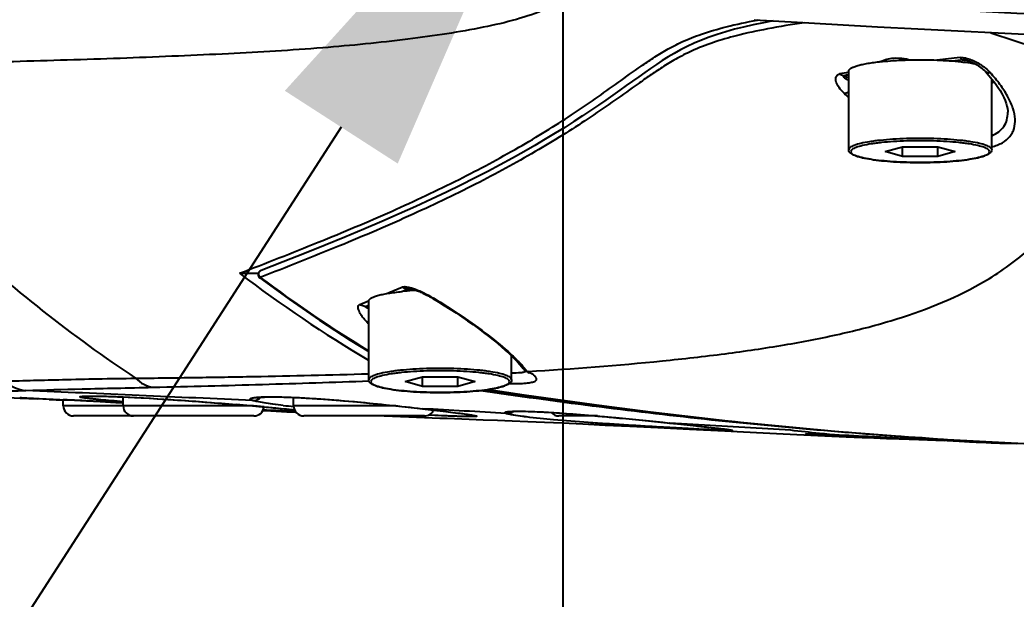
# Model space of a CAD drawing. Header units: millimetres. Extents: x 4086 to 8300, y 123 to 1549.
# Drawn here: x 6969.25 to 6981.44, y 972.56 to 979.65 of the extents above; entities that cross this region are included whole.
import ezdxf
from ezdxf import colors
from ezdxf.entities.mleader import LeaderData, LeaderLine
from ezdxf.math import Vec2, Vec3

# ---------------------------------------------------------------- set-up
doc = ezdxf.new("R2010")
doc.units = ezdxf.units.MM
for name, color, linetype in [('外形图', 7, 'Continuous'), ('多重引线', 7, 'Continuous'), ('尺寸标注', 7, 'Continuous')]:
    doc.layers.add(name, color=color, linetype=linetype)
doc.styles.get("Standard").update_dxf_attribs({"font": 'simsun.ttc'})
doc.styles.add('思源黑', font='SourceHanSansCN-Normal.ttf')
doc.dimstyles.new('尺寸标注_1_4比例', dxfattribs={"dimtxt": 7, "dimasz": 6, "dimexe": 2, "dimexo": 1.5, "dimgap": 1, "dimtad": 1, "dimdec": 1, "dimlfac": 4, "dimdsep": 46, "dimtxsty": '思源黑', "dimcen": 0.09, "dimadec": 0, "dimazin": 0, "dimtp": 0.01, "dimtm": 0.01, "dimtfac": 1, "dimtdec": 1, "dimtofl": 0, "dimtmove": 0, "dimatfit": 3, "dimfxl": 1, "dimtolj": 1, "dimarcsym": 0})

# ---------------------------------------------------------------- blocks, each defined once
blk = doc.blocks.new('*D946')
at = {"layer": 'Defpoints', "color": 0}
for p in [(6975.889, 982.543), (6992.764, 975.871), (6992.764, 955.471)]:
    blk.add_point(p, dxfattribs=at)
at = {"layer": '尺寸标注', "color": 0, "lineweight": -2}
for p, q in [((6975.889, 981.043), (6975.889, 953.471)), ((6992.764, 974.371), (6992.764, 953.471)), ((6981.889, 955.471), (6986.764, 955.471)), ((6992.764, 955.471), (7018.035, 955.471))]:
    blk.add_line(p, q, dxfattribs=at)
at = {"layer": '尺寸标注', "color": 0}
for points in [[(6981.889, 956.471), (6981.889, 954.471), (6975.889, 955.471)], [(6986.764, 954.471), (6986.764, 956.471), (6992.764, 955.471)]]:
    blk.add_solid(points, dxfattribs=at)
at = {"layer": '尺寸标注', "color": 0, "insert": (7008.399, 960.095), "char_height": 7, "attachment_point": 5, "style": '思源黑'}
blk.add_mtext('\\A1;67.5', dxfattribs=at)

msp = doc.modelspace()

# ---------------------------------------------------------------- linework, layer by layer
at = {"layer": '外形图'}
for p, q in [((6978.2306, 979.657), (6978.7601, 979.6256)), ((6978.2687, 979.6529), (6978.2759, 979.6543)), ((6979.389, 978.0664), (6979.389, 979.0294)), ((6981.0645, 979.0212), (6981.1057, 978.9748)), ((6981.139, 978.0664), (6981.139, 978.9344)), ((6979.834, 978.0417), (6980.049, 978.1)), ((6980.049, 977.9835), (6979.834, 978.0417)), ((6980.049, 978.1), (6980.479, 978.1)), ((6980.049, 977.9835), (6980.049, 978.1)), ((6980.479, 978.1), (6980.694, 978.0417)), ((6980.479, 977.9835), (6980.479, 978.1)), ((6980.694, 978.0417), (6980.479, 977.9835)), ((6980.479, 977.9835), (6980.049, 977.9835)), ((6972.4678, 976.6916), (6972.1965, 976.5862)), ((6971.9319, 976.5524), (6972.1639, 976.5524)), ((6972.18, 976.4972), (6972.1817, 976.4958)), ((6972.1821, 976.4956), (6972.1823, 976.4953)), ((6974.0205, 976.3613), (6974.0199, 976.3612)), ((6974.02, 976.3619), (6974.0201, 976.3619)), ((6974.0201, 976.3619), (6974.0206, 976.362)), ((6974.0257, 976.3616), (6974.0205, 976.3613)), ((6973.4066, 976.1715), (6973.5138, 976.2146)), ((6973.514, 975.2506), (6973.514, 976.2136)), ((6974.2834, 976.2551), (6974.2994, 976.2457)), ((6974.2991, 976.2536), (6974.3028, 976.2513)), ((6973.4722, 976.1461), (6973.514, 976.1629)), ((6975.264, 975.2506), (6975.264, 975.54)), ((6973.959, 975.2259), (6974.174, 975.2842)), ((6974.174, 975.2842), (6974.604, 975.2842)), ((6974.174, 975.1676), (6974.174, 975.2842)), ((6974.604, 975.2842), (6974.819, 975.2259)), ((6974.604, 975.1676), (6974.604, 975.2842)), ((6974.174, 975.1676), (6973.959, 975.2259)), ((6974.604, 975.1676), (6974.174, 975.1676)), ((6974.819, 975.2259), (6974.604, 975.1676)), ((6968.896, 975.0445), (6969.2504, 975.0255)), ((6969.2504, 975.0255), (6969.4609, 975.0144)), ((6969.2605, 975.0277), (6969.2609, 975.0277)), ((6969.2609, 975.0277), (6969.262, 975.0277)), ((6969.262, 975.0277), (6969.2636, 975.0277)), ((6969.2636, 975.0277), (6969.267, 975.0276)), ((6969.267, 975.0276), (6969.2714, 975.0275)), ((6969.2714, 975.0275), (6969.2791, 975.0274)), ((6969.2791, 975.0274), (6969.2949, 975.0269)), ((6969.2949, 975.0269), (6969.3211, 975.026)), ((6969.3211, 975.026), (6969.3771, 975.0238)), ((6969.3771, 975.0238), (6969.4489, 975.0207)), ((6969.4489, 975.0207), (6969.5439, 975.0164)), ((6969.4606, 975.0144), (6969.4599, 975.0145)), ((6969.6023, 975.0072), (6969.4609, 975.0144)), ((6969.5439, 975.0164), (6969.6517, 975.0113)), ((6969.6023, 975.0072), (6969.7765, 974.9987)), ((6969.6517, 975.0113), (6969.7765, 975.0051)), ((6969.7765, 975.0051), (6969.9135, 974.9981)), ((6969.7765, 974.9305), (6969.7765, 975.0051)), ((6969.9135, 974.9981), (6970.0602, 974.9903)), ((6970.0198, 975.0473), (6970.0199, 975.0473)), ((6970.0602, 974.9903), (6970.2285, 974.9812)), ((6970.0779, 975.0486), (6970.0963, 975.0489)), ((6970.0963, 975.0489), (6970.1181, 975.049)), ((6970.1181, 975.049), (6970.1435, 975.049)), ((6970.1435, 975.049), (6970.1725, 975.0488)), ((6970.1725, 975.0488), (6970.2054, 975.0484)), ((6970.2054, 975.0484), (6970.2424, 975.0477)), ((6970.2424, 975.0477), (6970.2838, 975.0467)), ((6970.2838, 975.0467), (6970.3299, 975.0454)), ((6970.3299, 975.0454), (6970.3811, 975.0438)), ((6970.3811, 975.0438), (6970.4379, 975.0417)), ((6970.4379, 975.0417), (6970.5092, 975.0388)), ((6970.5092, 975.0388), (6970.5699, 975.0361)), ((6970.5092, 974.9305), (6970.5092, 975.0388)), ((6970.5699, 975.0361), (6970.6465, 975.0324)), ((6970.6465, 975.0324), (6970.7313, 975.028)), ((6970.7313, 975.028), (6970.826, 975.0228)), ((6972.126, 975.0322), (6972.1266, 975.0323)), ((6972.5956, 974.9305), (6972.5956, 975.0332)), ((6972.0735, 974.9305), (6969.7765, 974.9305)), ((6970.2285, 974.9812), (6970.4203, 974.9706)), ((6970.4203, 974.9706), (6970.5092, 974.9656)), ((6971.6688, 974.9642), (6971.8219, 974.9518)), ((6971.8219, 974.9518), (6971.9597, 974.9402)), ((6971.8915, 974.9461), (6971.8931, 974.9459)), ((6971.9597, 974.9402), (6972.0929, 974.9288)), ((6972.0929, 974.9288), (6972.2087, 974.9187)), ((6972.2087, 974.9187), (6972.3312, 974.9078)), ((6972.3312, 974.9078), (6972.432, 974.8986)), ((6972.432, 974.8986), (6972.5144, 974.8909)), ((6972.5144, 974.8909), (6972.581, 974.8844)), ((6972.581, 974.8844), (6972.6056, 974.8819)), ((6973.8459, 974.9305), (6972.5956, 974.9305)), ((6974.1056, 974.9017), (6974.1743, 974.8937)), ((6974.1743, 974.8939), (6974.1707, 974.8941)), ((6974.1708, 974.8943), (6974.1744, 974.8939)), ((6974.1743, 974.8937), (6974.3089, 974.8779)), ((6974.3089, 974.8779), (6974.4655, 974.8591)), ((6972.1092, 974.8055), (6969.9015, 974.8055)), ((6974.1956, 974.8055), (6972.7206, 974.8055)), ((6973.7032, 974.8055), (6974.0047, 974.794)), ((6974.0047, 974.794), (6974.3848, 974.78)), ((6974.3848, 974.78), (6974.4746, 974.7768)), ((6974.4239, 974.8644), (6974.4287, 974.8638)), ((6974.4655, 974.8591), (6974.545, 974.8492)), ((6974.4746, 974.7768), (6974.7421, 974.767)), ((6974.545, 974.8492), (6974.6106, 974.8408)), ((6974.6106, 974.8408), (6974.652, 974.8353)), ((6974.652, 974.8353), (6974.6876, 974.8304)), ((6974.6876, 974.8304), (6974.7178, 974.8261)), ((6974.7178, 974.8261), (6974.7349, 974.8236)), ((6974.7349, 974.8236), (6974.7497, 974.8213)), ((6974.7421, 974.767), (6974.917, 974.7604)), ((6974.7497, 974.8213), (6974.7625, 974.8192)), ((6974.917, 974.7604), (6975.0919, 974.7536)), ((6975.0919, 974.7536), (6975.2717, 974.7464)), ((6975.2375, 974.8582), (6975.2374, 974.8582)), ((6975.2717, 974.7464), (6975.4611, 974.7386)), ((6975.3679, 974.8636), (6975.396, 974.8634)), ((6975.396, 974.8634), (6975.428, 974.8629)), ((6975.428, 974.8629), (6975.4641, 974.862)), ((6975.4641, 974.862), (6975.5046, 974.8608)), ((6975.5046, 974.8608), (6975.5495, 974.8591)), ((6975.5495, 974.8591), (6975.599, 974.857)), ((6975.599, 974.857), (6975.6533, 974.8543)), ((6975.6533, 974.8543), (6975.7129, 974.851)), ((6975.7129, 974.851), (6975.7781, 974.8471)), ((6975.7781, 974.8471), (6975.8497, 974.8424)), ((6976.3138, 974.8055), (6975.8432, 974.8055)), ((6975.8497, 974.8424), (6975.9278, 974.8369)), ((6975.9278, 974.8369), (6976.0128, 974.8305)), ((6976.0128, 974.8305), (6976.1052, 974.8232)), ((6976.1052, 974.8232), (6976.2063, 974.8149)), ((6976.2063, 974.8149), (6976.3175, 974.8052)), ((6976.8195, 974.7576), (6976.9756, 974.7418)), ((6975.4611, 974.7386), (6975.6648, 974.7297)), ((6975.6648, 974.7297), (6975.8875, 974.7197)), ((6975.8875, 974.7197), (6976.1334, 974.7081)), ((6976.1334, 974.7081), (6976.4069, 974.6949)), ((6976.4069, 974.6949), (6976.7114, 974.6798)), ((6976.9756, 974.7418), (6977.1266, 974.7263)), ((6977.1266, 974.7263), (6977.2586, 974.7125)), ((6977.1946, 974.7195), (6977.1968, 974.7193)), ((6977.1968, 974.7191), (6977.1946, 974.7192)), ((6977.1968, 974.7189), (6977.2923, 974.7089)), ((6977.1986, 974.7188), (6977.1968, 974.7189)), ((6978.6789, 974.6311), (6977.1986, 974.7188)), ((6977.2586, 974.7125), (6977.5622, 974.6802)), ((6977.4387, 974.6432), (6977.871, 974.6217)), ((6977.5622, 974.6802), (6977.6632, 974.6692)), ((6977.6632, 974.6692), (6977.7506, 974.6596)), ((6977.7506, 974.6596), (6977.8226, 974.6514)), ((6977.8226, 974.6514), (6977.8648, 974.6463)), ((6977.8509, 974.6482), (6977.8568, 974.6475)), ((6977.8648, 974.6463), (6977.8858, 974.6437)), ((6977.8858, 974.6437), (6977.9027, 974.6415)), ((6977.9027, 974.6415), (6977.9119, 974.6402)), ((6977.9119, 974.6402), (6977.9197, 974.6391)), ((6977.9374, 974.6369), (6977.9384, 974.6368)), ((6978.9037, 974.5873), (6978.9095, 974.5874)), ((6978.9095, 974.5874), (6978.9163, 974.5874)), ((6978.9163, 974.5874), (6978.924, 974.5873)), ((6978.924, 974.5873), (6978.9379, 974.5872)), ((6978.9379, 974.5872), (6978.9548, 974.5869)), ((6978.9548, 974.5869), (6978.9751, 974.5865)), ((6978.9751, 974.5865), (6979.0081, 974.5856)), ((6979.0081, 974.5856), (6979.0486, 974.5843)), ((6979.0486, 974.5843), (6979.1123, 974.582)), ((6979.1123, 974.582), (6979.1559, 974.5802)), ((6979.1531, 974.5804), (6979.1559, 974.5802)), ((6979.1531, 974.5804), (6979.1558, 974.5803)), ((6979.1559, 974.5802), (6979.2568, 974.5758)), ((6979.2568, 974.5758), (6979.375, 974.5701)), ((6979.375, 974.5701), (6979.5051, 974.5634)), ((6979.5051, 974.5634), (6979.6455, 974.556)), ((6979.5548, 974.5432), (6979.6986, 974.5372)), ((6979.6986, 974.5372), (6979.8498, 974.5313)), ((6979.8498, 974.5313), (6980.0065, 974.5254)), ((6980.0065, 974.5254), (6980.2471, 974.5168)), ((6980.1906, 974.526), (6980.4335, 974.5128)), ((6980.2471, 974.5168), (6980.5605, 974.5061)), ((6980.4335, 974.5128), (6980.5929, 974.5044)), ((6980.5929, 974.5044), (6980.7404, 974.4969)), ((6980.7404, 974.4969), (6980.8694, 974.4907)), ((6980.8694, 974.4907), (6980.9821, 974.4854)), ((6980.9821, 974.4854), (6981.1235, 974.4792)), ((6981.1235, 974.4792), (6981.2368, 974.4745)), ((6981.2368, 974.4745), (6981.4476, 974.4668))]:
    msp.add_line(p, q, dxfattribs=at)
for points in [[(6978.4633, 979.6432), (6978.3452, 979.6206), (6978.2201, 979.5945), (6978.1026, 979.5676), (6977.9908, 979.5394), (6977.8833, 979.5095), (6977.7798, 979.4776), (6977.6805, 979.4436), (6977.5857, 979.4074), (6977.4957, 979.3693), (6977.4105, 979.3294), (6977.3298, 979.288), (6977.2531, 979.2452), (6977.1793, 979.2012), (6977.1073, 979.1558), (6977.0362, 979.109), (6976.965, 979.0606), (6976.8931, 979.0106), (6976.8198, 978.9588), (6976.7446, 978.9052), (6976.6671, 978.8499), (6976.5869, 978.7927), (6976.5035, 978.7337), (6976.4165, 978.6728), (6976.3253, 978.61), (6976.2297, 978.5452), (6976.1293, 978.4785), (6976.0237, 978.4099), (6975.9129, 978.3394), (6975.7966, 978.2672), (6975.6746, 978.1933), (6975.5467, 978.1178), (6975.4126, 978.0407), (6975.2723, 977.962), (6975.1253, 977.8818), (6974.9715, 977.8001), (6974.8107, 977.717), (6974.6425, 977.6326), (6974.4666, 977.5467), (6974.2824, 977.4592), (6974.0895, 977.3701), (6973.8875, 977.2793), (6973.6759, 977.1866), (6973.4546, 977.092), (6973.2233, 976.9953), (6972.9819, 976.8964), (6972.7301, 976.7952), (6972.4678, 976.6916)], [(6978.7601, 979.6256), (6979.2516, 979.5974), (6979.7432, 979.5703), (6980.2347, 979.5442), (6980.7263, 979.5191), (6981.2178, 979.495), (6981.7094, 979.4718), (6982.2009, 979.4497), (6982.6924, 979.4286), (6983.1839, 979.4086), (6983.6754, 979.3895), (6984.1669, 979.3714), (6984.6583, 979.3543), (6985.1497, 979.3382), (6985.6411, 979.3232), (6986.1324, 979.3091), (6986.6237, 979.2961), (6987.115, 979.284), (6987.6062, 979.273), (6988.0973, 979.2629), (6988.5885, 979.2539), (6989.0797, 979.2459), (6989.5709, 979.2388), (6990.0621, 979.2328)], [(6980.8112, 979.1637), (6980.8147, 979.1633), (6980.8192, 979.1627), (6980.824, 979.1618), (6980.8292, 979.1608), (6980.8347, 979.1595), (6980.8405, 979.1581), (6980.8465, 979.1565), (6980.8529, 979.1546), (6980.8595, 979.1525), (6980.8665, 979.1501), (6980.8737, 979.1475), (6980.8812, 979.1446), (6980.8889, 979.1415), (6980.8967, 979.1382), (6980.9047, 979.1347), (6980.9127, 979.1309), (6980.9208, 979.1269), (6980.9291, 979.1227), (6980.9373, 979.1183)], [(6980.9373, 979.1183), (6980.9457, 979.1137), (6980.954, 979.1088), (6980.9624, 979.1038), (6980.9707, 979.0985), (6980.9791, 979.0931), (6980.9874, 979.0874), (6980.9957, 979.0815), (6981.004, 979.0754), (6981.0122, 979.0691), (6981.0203, 979.0626), (6981.0284, 979.0558), (6981.0363, 979.0488), (6981.0442, 979.0416), (6981.0519, 979.0342), (6981.0595, 979.0265), (6981.0645, 979.0212)], [(6981.1057, 978.9748), (6981.1457, 978.9263), (6981.1817, 978.8789), (6981.2137, 978.833), (6981.2417, 978.7887), (6981.2657, 978.7464), (6981.2858, 978.7062), (6981.3022, 978.6684), (6981.315, 978.633), (6981.3246, 978.5998), (6981.3311, 978.5689), (6981.3347, 978.5404), (6981.3355, 978.5239)], [(6972.1965, 976.5862), (6972.1927, 976.5846), (6972.1881, 976.5822), (6972.1833, 976.5791), (6972.1787, 976.5754), (6972.1742, 976.5709), (6972.1702, 976.5655), (6972.1667, 976.5595), (6972.1641, 976.5531), (6972.1624, 976.5464), (6972.1616, 976.5395), (6972.1617, 976.5327), (6972.1627, 976.5259), (6972.1646, 976.5192), (6972.1674, 976.5129), (6972.1711, 976.5069), (6972.1753, 976.5017), (6972.18, 976.4972)], [(6972.1824, 976.4953), (6972.5393, 976.2352), (6972.9101, 975.9797), (6973.2888, 975.7333), (6973.514, 975.5952)], [(6974.02, 976.3619), (6974.0208, 976.3619), (6974.0227, 976.3618), (6974.0257, 976.3615), (6974.0296, 976.361), (6974.0344, 976.3602), (6974.0401, 976.3592), (6974.0467, 976.3578), (6974.0541, 976.356), (6974.0622, 976.3539), (6974.071, 976.3514), (6974.0805, 976.3485), (6974.0906, 976.3452), (6974.1013, 976.3415), (6974.1126, 976.3374), (6974.1245, 976.3328), (6974.137, 976.3278), (6974.1502, 976.3223), (6974.1641, 976.3162), (6974.1788, 976.3096), (6974.1942, 976.3023), (6974.2105, 976.2943), (6974.2276, 976.2857), (6974.2454, 976.2763), (6974.264, 976.2661), (6974.2834, 976.2551)], [(6974.2994, 976.2457), (6974.3672, 976.2048), (6974.4398, 976.1597), (6974.5122, 976.1135), (6974.584, 976.0666), (6974.6548, 976.0191), (6974.7241, 975.9713), (6974.7915, 975.9237), (6974.8567, 975.8764), (6974.9194, 975.8296), (6974.9793, 975.7837), (6975.0361, 975.7388), (6975.0897, 975.6951), (6975.1399, 975.6528), (6975.1865, 975.612), (6975.2294, 975.5729)], [(6975.2294, 975.5729), (6975.2686, 975.5357), (6975.304, 975.5004), (6975.3356, 975.4672), (6975.3634, 975.4362), (6975.3875, 975.4075), (6975.405, 975.3852)], [(6975.4336, 975.3603), (6975.4424, 975.3552), (6975.4541, 975.3482)], [(6975.4541, 975.3482), (6975.4637, 975.3421), (6975.4713, 975.3369), (6975.477, 975.3327), (6975.4809, 975.3295), (6975.4831, 975.3276), (6975.4836, 975.3271)], [(6974.9853, 975.1306), (6975.4174, 975.0636), (6976.7198, 974.886), (6977.9797, 974.7389), (6979.2154, 974.62), (6980.445, 974.5274), (6981.6914, 974.4594)], [(6970.0199, 975.0458), (6970.0199, 975.0458), (6970.0205, 975.0459), (6970.0216, 975.046), (6970.0233, 975.0462), (6970.0255, 975.0464), (6970.0283, 975.0466), (6970.0316, 975.0469), (6970.0354, 975.0471), (6970.0397, 975.0474), (6970.0445, 975.0476), (6970.0499, 975.0478), (6970.0559, 975.0481), (6970.0625, 975.0483), (6970.0698, 975.0485), (6970.0779, 975.0486)], [(6970.826, 975.0228), (6970.9332, 975.0165), (6970.9921, 975.0129), (6971.055, 975.0089), (6971.1225, 975.0044), (6971.1955, 974.9995), (6971.273, 974.9941), (6971.3528, 974.9884), (6971.4327, 974.9825), (6971.5119, 974.9765), (6971.5906, 974.9704), (6971.6688, 974.9642)], [(6972.127, 975.0285), (6972.1269, 975.0285), (6972.1272, 975.0286), (6972.1284, 975.0289), (6972.1305, 975.0293), (6972.1335, 975.0299), (6972.1374, 975.0305), (6972.1421, 975.0312), (6972.1476, 975.0319), (6972.1539, 975.0326), (6972.1609, 975.0333), (6972.1687, 975.0341), (6972.1773, 975.0348), (6972.1868, 975.0355), (6972.1971, 975.0361), (6972.2082, 975.0367), (6972.2203, 975.0373), (6972.2333, 975.0378), (6972.2473, 975.0383), (6972.2623, 975.0387), (6972.2784, 975.039), (6972.2955, 975.0393), (6972.3139, 975.0394), (6972.3333, 975.0395), (6972.354, 975.0395), (6972.3759, 975.0393), (6972.3991, 975.039), (6972.4234, 975.0386), (6972.4491, 975.0381), (6972.4761, 975.0374), (6972.5044, 975.0366), (6972.5341, 975.0356), (6972.5653, 975.0345)], [(6972.5653, 975.0345), (6972.5982, 975.0331), (6972.6328, 975.0316), (6972.6693, 975.0298), (6972.7078, 975.0278), (6972.7483, 975.0256), (6972.7908, 975.0231), (6972.8354, 975.0204), (6972.8819, 975.0173), (6972.9304, 975.014), (6972.9811, 975.0104), (6973.034, 975.0065), (6973.0893, 975.0022), (6973.1469, 974.9975), (6973.2071, 974.9925), (6973.2709, 974.987), (6973.3391, 974.981), (6973.4119, 974.9743), (6973.4887, 974.967), (6973.5685, 974.9592), (6973.6492, 974.9511), (6973.729, 974.9429), (6973.8072, 974.9347), (6973.8841, 974.9264), (6973.9597, 974.9181), (6974.0337, 974.9099), (6974.1056, 974.9017)], [(6972.2193, 974.8717), (6972.3181, 974.8668), (6972.5104, 974.8574), (6972.6236, 974.852)], [(6974.7625, 974.8192), (6974.7733, 974.8174), (6974.7781, 974.8166), (6974.7824, 974.8158), (6974.7863, 974.8151), (6974.7898, 974.8144), (6974.7929, 974.8138), (6974.7955, 974.8133), (6974.7978, 974.8128), (6974.7996, 974.8124), (6974.8009, 974.8121), (6974.8018, 974.8119), (6974.802, 974.8118)], [(6975.2374, 974.8582), (6975.2382, 974.8583), (6975.2397, 974.8585), (6975.2418, 974.8589), (6975.2445, 974.8592), (6975.2478, 974.8596), (6975.2516, 974.86), (6975.2561, 974.8604), (6975.2611, 974.8608), (6975.2666, 974.8612), (6975.2728, 974.8616), (6975.2794, 974.8619), (6975.2867, 974.8622), (6975.2945, 974.8626), (6975.3029, 974.8628), (6975.312, 974.8631), (6975.3217, 974.8633), (6975.3321, 974.8634), (6975.3432, 974.8635), (6975.3551, 974.8636), (6975.3679, 974.8636)], [(6976.3175, 974.8052), (6976.4414, 974.794), (6976.5096, 974.7877), (6976.583, 974.7807), (6976.6608, 974.7732), (6976.7403, 974.7655), (6976.8195, 974.7576)], [(6976.7114, 974.6798), (6977.0524, 974.6627), (6977.4387, 974.6432)], [(6977.9197, 974.6391), (6977.9259, 974.6382), (6977.9285, 974.6378), (6977.9308, 974.6374), (6977.9327, 974.6371), (6977.9343, 974.6368), (6977.9356, 974.6366), (6977.9365, 974.6364), (6977.937, 974.6363), (6977.9372, 974.6363)], [(6977.871, 974.6217), (6978.1022, 974.6104), (6978.3419, 974.5988), (6978.5888, 974.587), (6978.8416, 974.5753), (6979.0989, 974.5635), (6979.3592, 974.5518), (6979.5548, 974.5432)], [(6978.889, 974.587), (6978.8891, 974.587), (6978.8894, 974.587), (6978.89, 974.587), (6978.8908, 974.5871), (6978.892, 974.5871), (6978.8933, 974.5872), (6978.895, 974.5872), (6978.8968, 974.5872)], [(6978.8968, 974.5872), (6978.9012, 974.5873), (6978.9037, 974.5873)], [(6979.6455, 974.556), (6979.8715, 974.5436), (6979.9499, 974.5393), (6980.0295, 974.5349), (6980.1906, 974.526)]]:
    msp.add_lwpolyline(points, dxfattribs=at)
for centre, radius, start, end in [((6988.4612, 1001.1919), 22.9001, 251.32659, 255.50089), ((6980.1131, 975.9364), 3.2243, 95.8951, 96.21547), ((6984.2763, 946.0022), 33.3782, 96.06106, 96.55093), ((6984.4241, 944.0143), 35.338, 95.90337, 96.11359), ((6980.4444, 975.5274), 3.6539, 84.2372, 84.57954), ((6980.431, 975.3939), 3.7881, 83.98464, 84.23752), ((6980.9792, 969.6308), 9.5161, 99.62178, 100.30294), ((6981.1218, 968.939), 10.1912, 99.79232, 100.16145), ((6979.755, 977.7617), 1.85, 41.55347, 42.4281), ((6980.8694, 980.078), 1.2218, 282.76758, 284.27176), ((6980.5927, 980.0458), 1.803, 225.67383, 228.10868), ((6982.201, 990.0923), 16.9937, 232.8222, 239.25621), ((6982.3575, 990.0667), 16.9544, 233.13715, 238.55693), ((6960.1048, 1009.4633), 35.8507, 292.34301, 292.6804), ((6960.5715, 1008.5525), 34.8793, 292.50457, 292.63424), ((6974.3359, 971.1965), 5.1744, 93.50205, 93.78126), ((6975.4806, 975.4442), 0.0962, 240.74721, 252.30079), ((6985.2964, 1045.944), 71.5779, 261.673071, 263.824946), ((6969.249, 974.2368), 0.7912, 88.70831, 89.31998), ((6969.3101, 975.6387), 0.6146, 265.1832, 265.32862), ((6963.9215, 859.5758), 115.5776, 86.732528, 87.096319), ((6969.9015, 974.9305), 0.125, 180, 270), ((6970.6342, 974.9305), 0.125, 180, 270), ((6965.9762, 904.2456), 70.9475, 84.940229, 85.216047), ((6972.1092, 974.9305), 0.125, 270, 353.58082), ((6973.6217, 985.3401), 10.4688, 263.67939, 264.37674), ((6972.7206, 974.9305), 0.125, 180, 270), ((6961.0336, 727.4778), 247.7648, 86.723521, 86.959762), ((6967.8417, 920.3654), 54.895, 83.11342, 83.37567), ((6974.1956, 974.9305), 0.125, 270, 335.09544), ((6975.2044, 974.9613), 0.124, 265.36284, 306.68527), ((6975.8432, 974.9305), 0.125, 220.82266, 270), ((6984.2824, 1036.9087), 62.4997, 266.414598, 266.598469)]:
    msp.add_arc(centre, radius, start, end, dxfattribs=at)
for points, knots in [([(7007.2442, 979.9043), (7004.8339, 979.7589), (7001.2147, 979.5951), (6996.3863, 979.4858), (6992.764, 979.4585), (6989.1418, 979.4858), (6984.3133, 979.5951), (6980.6942, 979.7589), (6978.2838, 979.9043)], [0, 0, 0, 0, 0.2499965, 0.3749982, 0.5, 0.6250018, 0.7500035, 1, 1, 1, 1]), ([(6975.6841, 979.7873), (6975.567, 979.7363), (6975.3129, 979.6511), (6974.9057, 979.5579), (6974.4617, 979.4809), (6973.8074, 979.3902), (6972.9159, 979.3036), (6971.9782, 979.248), (6971.1785, 979.2112), (6970.5482, 979.1862), (6969.9031, 979.1642), (6969.2471, 979.1451), (6968.5832, 979.1283), (6967.9143, 979.1116), (6967.2444, 979.0983), (6966.7979, 979.0916), (6966.5754, 979.0879)], [0, 0, 0, 0, 0.0418027, 0.087434, 0.1366952, 0.1892684, 0.303674, 0.429834, 0.4967775, 0.5657683, 0.6363546, 0.708091, 0.7806409, 0.8537785, 0.9271364, 1, 1, 1, 1]), ([(6971.9319, 976.5524), (6972.2541, 976.6761), (6972.8804, 976.9215), (6973.7795, 977.2988), (6974.5997, 977.6844), (6975.2241, 978.0182), (6975.6789, 978.2876), (6975.9915, 978.4862), (6976.2859, 978.6865), (6976.5684, 978.8889), (6976.8024, 979.0579), (6976.9986, 979.1912), (6977.1635, 979.2931), (6977.3592, 979.394), (6977.6037, 979.4905), (6977.9118, 979.5796), (6978.1418, 979.6288), (6978.2687, 979.6529)], [0, 0, 0, 0, 0.1459585, 0.2843758, 0.4122266, 0.5290503, 0.583592, 0.6356904, 0.6856295, 0.7341255, 0.7826059, 0.8076903, 0.8344151, 0.8645316, 0.9006403, 0.9453804, 1, 1, 1, 1]), ([(6978.8433, 979.6208), (6978.6931, 979.5982), (6978.4146, 979.5519), (6977.9504, 979.4517), (6977.5711, 979.3303), (6977.2772, 979.18), (6977.1088, 979.0772), (6976.9566, 978.975), (6976.7642, 978.8398), (6976.5259, 978.6689), (6976.2317, 978.4656), (6975.9216, 978.2639), (6975.4718, 977.9902), (6974.853, 977.6508), (6974.0372, 977.2593), (6973.1387, 976.8754), (6972.5108, 976.627), (6972.1866, 976.502)], [0, 0, 0, 0, 0.0615271, 0.1142707, 0.1924334, 0.2217541, 0.2478177, 0.2722713, 0.296012, 0.3430746, 0.3910596, 0.4408584, 0.492869, 0.6043029, 0.7265359, 0.8592433, 1, 1, 1, 1]), ([(6979.389, 979.0294), (6979.389, 979.0432), (6979.4128, 979.0633), (6979.448, 979.0795), (6979.4917, 979.0945), (6979.5457, 979.1081), (6979.6102, 979.1209), (6979.6841, 979.1323), (6979.7364, 979.1387), (6979.764, 979.1417)], [0, 0, 0, 0, 0.102575, 0.1894358, 0.3027795, 0.4421754, 0.6062443, 0.7929994, 1, 1, 1, 1]), ([(6979.7819, 979.1436), (6979.8104, 979.1466), (6979.9326, 979.1576), (6980.0552, 979.1632), (6980.1493, 979.1651)], [0, 0, 0, 0, 0.2330409, 1, 1, 1, 1]), ([(6979.7822, 979.1436), (6979.8284, 979.1724), (6979.9193, 979.1916), (6980.0438, 979.1868), (6980.1136, 979.174), (6980.1494, 979.1652)], [0, 0, 0, 0, 0.4355989, 0.7056296, 1, 1, 1, 1]), ([(6980.1493, 979.1651), (6980.2564, 979.1673), (6980.4617, 979.1657), (6980.6666, 979.1524), (6980.764, 979.1417)], [0, 0, 0, 0, 0.5221212, 1, 1, 1, 1]), ([(6980.7519, 979.1939), (6980.7743, 979.1962), (6980.8216, 979.1899), (6980.8894, 979.1683), (6980.9551, 979.1376), (6980.9964, 979.1126), (6981.016, 979.0993)], [0, 0, 0, 0, 0.2370323, 0.4929805, 0.7497008, 1, 1, 1, 1]), ([(6980.7519, 979.1939), (6980.7545, 979.1901), (6980.7645, 979.1777), (6980.7784, 979.1676), (6980.7895, 979.165)], [0, 0, 0, 0, 0.2871042, 1, 1, 1, 1]), ([(6980.764, 979.1417), (6980.7803, 979.14), (6980.8398, 979.133), (6980.8991, 979.1242), (6980.9419, 979.116)], [0, 0, 0, 0, 0.27256, 1, 1, 1, 1]), ([(6966.5754, 979.0879), (6967.1419, 978.3453), (6968.406, 976.9522), (6969.8816, 975.7862), (6970.662, 975.2672)], [0, 0, 0, 0, 0.4991612, 1, 1, 1, 1]), ([(6981.0037, 976.4262), (6981.1956, 976.535), (6981.473, 976.7249), (6981.8006, 977.0365), (6982.0303, 977.3121), (6982.241, 977.6372), (6982.5164, 978.1961), (6982.6518, 978.6763), (6982.7279, 979.0212)], [0, 0, 0, 0, 0.2056054, 0.3106688, 0.4206465, 0.5391292, 0.6708538, 1, 1, 1, 1]), ([(6981.016, 979.0993), (6981.0259, 979.0925), (6981.0631, 979.0657), (6981.0976, 979.0349), (6981.1205, 979.0099)], [0, 0, 0, 0, 0.261599, 1, 1, 1, 1]), ([(6981.0645, 979.0212), (6981.0704, 979.0147), (6981.0896, 979.0055), (6981.1098, 979.0075), (6981.1205, 979.0098)], [0, 0, 0, 0, 0.4453084, 1, 1, 1, 1]), ([(6979.3328, 978.756), (6979.3107, 978.7776), (6979.273, 978.8199), (6979.2392, 978.8793), (6979.2289, 978.9244), (6979.2305, 978.9547), (6979.243, 978.9767), (6979.26, 978.9891), (6979.2711, 978.9923), (6979.2772, 978.9935)], [0, 0, 0, 0, 0.3171376, 0.5789533, 0.6892793, 0.788066, 0.8834241, 0.9365765, 1, 1, 1, 1]), ([(6979.3238, 978.9703), (6979.3196, 978.9709), (6979.3024, 978.9747), (6979.2867, 978.9843), (6979.2767, 978.9932)], [0, 0, 0, 0, 0.2383201, 1, 1, 1, 1]), ([(6979.389, 978.9116), (6979.3803, 978.9167), (6979.3645, 978.9266), (6979.3441, 978.9417), (6979.3306, 978.9547), (6979.324, 978.9634), (6979.3226, 978.9688), (6979.3238, 978.9703)], [0, 0, 0, 0, 0.3326476, 0.618878, 0.8496228, 0.9377222, 1, 1, 1, 1]), ([(6979.3238, 978.9703), (6979.3286, 978.9685), (6979.3499, 978.9606), (6979.3716, 978.9541), (6979.3886, 978.9496)], [0, 0, 0, 0, 0.2248026, 1, 1, 1, 1]), ([(6981.1393, 978.1007), (6981.1847, 978.1121), (6981.2673, 978.1418), (6981.3519, 978.2088), (6981.3946, 978.2732), (6981.4227, 978.3437), (6981.4309, 978.4459), (6981.4026, 978.5753), (6981.3422, 978.7116), (6981.2533, 978.8523), (6981.1799, 978.9432), (6981.1394, 978.9889)], [0, 0, 0, 0, 0.1261461, 0.2332924, 0.2832081, 0.3327408, 0.4362908, 0.5530541, 0.6862069, 0.8356785, 1, 1, 1, 1]), ([(6979.3328, 978.756), (6979.3373, 978.7561), (6979.357, 978.7585), (6979.3758, 978.7665), (6979.389, 978.7742)], [0, 0, 0, 0, 0.2250821, 1, 1, 1, 1]), ([(6981.1392, 978.2368), (6981.1704, 978.2491), (6981.2275, 978.2795), (6981.2933, 978.3479), (6981.3301, 978.4322), (6981.336, 978.493), (6981.3355, 978.5239)], [0, 0, 0, 0, 0.2709348, 0.5143705, 0.7508258, 1, 1, 1, 1]), ([(6981.139, 978.0664), (6981.139, 978.0769), (6981.1244, 978.0934), (6981.0997, 978.1076), (6981.0562, 978.1262), (6980.9832, 978.1457), (6980.8981, 978.1614), (6980.8174, 978.1727), (6980.7229, 978.1836), (6980.538, 978.1987), (6980.264, 978.2065), (6979.99, 978.1987), (6979.8052, 978.1836), (6979.7106, 978.1727), (6979.6299, 978.1614), (6979.5448, 978.1457), (6979.4718, 978.1262), (6979.4284, 978.1076), (6979.4036, 978.0934), (6979.389, 978.0769), (6979.389, 978.0664)], [0, 0, 0, 0, 0.0174678, 0.0310845, 0.0485612, 0.0951981, 0.1565185, 0.1920899, 0.2305244, 0.3145554, 0.5, 0.6854446, 0.7694756, 0.8079101, 0.8434815, 0.9048019, 0.9514388, 0.9689155, 0.9825322, 1, 1, 1, 1]), ([(6981.114, 978.0417), (6981.114, 978.0519), (6981.0998, 978.0679), (6981.0758, 978.0817), (6981.0336, 978.0998), (6980.9627, 978.1187), (6980.88, 978.134), (6980.8016, 978.145), (6980.7098, 978.1556), (6980.5302, 978.1702), (6980.264, 978.1778), (6979.9978, 978.1702), (6979.8183, 978.1556), (6979.7264, 978.145), (6979.648, 978.134), (6979.5654, 978.1187), (6979.4945, 978.0998), (6979.4522, 978.0817), (6979.4282, 978.0679), (6979.414, 978.0519), (6979.414, 978.0417)], [0, 0, 0, 0, 0.0174677, 0.0310845, 0.0485612, 0.095198, 0.1565184, 0.1920899, 0.2305244, 0.3145553, 0.5, 0.6854447, 0.7694756, 0.8079101, 0.8434816, 0.904802, 0.9514388, 0.9689155, 0.9825323, 1, 1, 1, 1]), ([(6981.139, 978.0664), (6981.139, 978.0575), (6981.1334, 978.0397), (6981.1141, 978.0202), (6981.0892, 978.0049), (6981.0583, 977.9916), (6981.021, 977.9794), (6980.9584, 977.9631), (6980.8645, 977.9459), (6980.7356, 977.9296), (6980.5888, 977.9176), (6980.4296, 977.9101), (6980.264, 977.9076), (6980.0985, 977.9101), (6979.9393, 977.9176), (6979.7925, 977.9296), (6979.6635, 977.9459), (6979.5696, 977.9631), (6979.507, 977.9794), (6979.4697, 977.9916), (6979.4389, 978.0049), (6979.4139, 978.0202), (6979.3947, 978.0397), (6979.389, 978.0575), (6979.389, 978.0664)], [0, 0, 0, 0, 0.0145897, 0.0286916, 0.0440917, 0.0621682, 0.0835058, 0.1082752, 0.1678459, 0.2394488, 0.3206896, 0.4086299, 0.5000002, 0.5913705, 0.6793108, 0.7605515, 0.8321544, 0.891725, 0.9164944, 0.937832, 0.9559085, 0.9713084, 0.9854104, 1, 1, 1, 1]), ([(6979.414, 978.0417), (6979.414, 978.0315), (6979.4282, 978.0155), (6979.4522, 978.0017), (6979.4945, 977.9837), (6979.5654, 977.9647), (6979.648, 977.9495), (6979.7264, 977.9385), (6979.8183, 977.9279), (6979.9978, 977.9132), (6980.264, 977.9057), (6980.5302, 977.9132), (6980.7098, 977.9279), (6980.8016, 977.9385), (6980.88, 977.9495), (6980.9627, 977.9647), (6981.0336, 977.9837), (6981.0758, 978.0017), (6981.0998, 978.0155), (6981.114, 978.0315), (6981.114, 978.0417)], [0, 0, 0, 0, 0.0174677, 0.0310845, 0.0485612, 0.095198, 0.1565184, 0.1920899, 0.2305244, 0.3145553, 0.5, 0.6854447, 0.7694756, 0.8079101, 0.8434816, 0.904802, 0.9514388, 0.9689155, 0.9825323, 1, 1, 1, 1]), ([(6972.1866, 976.502), (6972.1801, 976.5076), (6972.1698, 976.5223), (6972.1663, 976.5485), (6972.1754, 976.5728), (6972.189, 976.5833), (6972.1965, 976.5862)], [0, 0, 0, 0, 0.2570791, 0.5138702, 0.7615188, 1, 1, 1, 1]), ([(6972.1841, 976.5001), (6972.1836, 976.4997), (6972.1824, 976.4986), (6972.1813, 976.4963), (6972.1821, 976.4956)], [0, 0, 0, 0, 0.3881867, 1, 1, 1, 1]), ([(6973.514, 976.2136), (6973.514, 976.2282), (6973.5404, 976.2492), (6973.5786, 976.2659), (6973.6264, 976.2815), (6973.6851, 976.2955), (6973.7553, 976.3085), (6973.8353, 976.32), (6973.892, 976.3264), (6973.9218, 976.3293)], [0, 0, 0, 0, 0.1009524, 0.1879774, 0.3018425, 0.44189, 0.6065046, 0.7934455, 1, 1, 1, 1]), ([(6974.0979, 976.3427), (6974.0826, 976.3418), (6974.0239, 976.3383), (6973.9652, 976.3336), (6973.9218, 976.3293)], [0, 0, 0, 0, 0.2595113, 1, 1, 1, 1]), ([(6973.9285, 976.3849), (6973.9375, 976.3887), (6973.9608, 976.3896), (6973.9977, 976.3845), (6974.0411, 976.3734), (6974.1069, 976.3511), (6974.1945, 976.3124), (6974.2638, 976.2747), (6974.2991, 976.2536)], [0, 0, 0, 0, 0.0731202, 0.1690122, 0.2818791, 0.4081125, 0.6907801, 1, 1, 1, 1]), ([(6973.9286, 976.385), (6973.9334, 976.3812), (6973.9531, 976.368), (6973.9769, 976.3606), (6973.9946, 976.3596)], [0, 0, 0, 0, 0.2557507, 1, 1, 1, 1]), ([(6973.9946, 976.3596), (6973.9966, 976.3599), (6974.0051, 976.3609), (6974.0136, 976.3615), (6974.02, 976.3619)], [0, 0, 0, 0, 0.2442934, 1, 1, 1, 1]), ([(6975.4665, 975.3505), (6976.0144, 975.3847), (6976.819, 975.445), (6977.8636, 975.5623), (6978.5884, 975.6683), (6979.2672, 975.7988), (6980.0826, 976.0078), (6980.6594, 976.2311), (6981.0037, 976.4262)], [0, 0, 0, 0, 0.2899477, 0.4260786, 0.5551882, 0.6768136, 0.7909253, 1, 1, 1, 1]), ([(6974.2994, 976.2457), (6974.2986, 976.2462), (6974.2981, 976.2494), (6974.2987, 976.2518), (6974.2991, 976.2536)], [0, 0, 0, 0, 0.3387775, 1, 1, 1, 1]), ([(6974.3028, 976.2513), (6974.4214, 976.1805), (6974.6504, 976.0342), (6974.9687, 975.806), (6975.2053, 975.6123), (6975.3606, 975.4612), (6975.4243, 975.3882), (6975.4513, 975.3526)], [0, 0, 0, 0, 0.2829522, 0.5562922, 0.8020572, 0.9083251, 1, 1, 1, 1]), ([(6973.514, 975.9321), (6973.5014, 975.9445), (6973.4778, 975.9688), (6973.4466, 976.0059), (6973.4214, 976.0415), (6973.4023, 976.0749), (6973.39, 976.1056), (6973.3847, 976.1329), (6973.3878, 976.1537), (6973.3966, 976.1661), (6973.403, 976.17), (6973.4066, 976.1715)], [0, 0, 0, 0, 0.1837563, 0.3520356, 0.5033638, 0.6365502, 0.7506959, 0.8456183, 0.9237775, 0.9603875, 1, 1, 1, 1]), ([(6973.4721, 976.1461), (6973.4663, 976.1464), (6973.4428, 976.1497), (6973.4206, 976.1605), (6973.4066, 976.1715)], [0, 0, 0, 0, 0.246925, 1, 1, 1, 1]), ([(6973.5139, 976.1163), (6973.5053, 976.1215), (6973.491, 976.1308), (6973.477, 976.141), (6973.4721, 976.1461)], [0, 0, 0, 0, 0.5842213, 1, 1, 1, 1]), ([(6973.4722, 976.1461), (6973.4754, 976.145), (6973.4891, 976.1406), (6973.503, 976.1366), (6973.5136, 976.1337)], [0, 0, 0, 0, 0.2359885, 1, 1, 1, 1]), ([(6975.264, 975.2506), (6975.264, 975.2611), (6975.2494, 975.2776), (6975.2247, 975.2918), (6975.1812, 975.3103), (6975.1082, 975.3299), (6975.0231, 975.3456), (6974.9424, 975.3569), (6974.8479, 975.3678), (6974.663, 975.3828), (6974.389, 975.3907), (6974.115, 975.3828), (6973.9302, 975.3678), (6973.8356, 975.3569), (6973.7549, 975.3456), (6973.6698, 975.3299), (6973.5968, 975.3103), (6973.5534, 975.2918), (6973.5286, 975.2776), (6973.514, 975.2611), (6973.514, 975.2506)], [0, 0, 0, 0, 0.0174678, 0.0310845, 0.0485612, 0.0951981, 0.1565185, 0.1920899, 0.2305244, 0.3145554, 0.5, 0.6854446, 0.7694756, 0.8079101, 0.8434815, 0.9048019, 0.9514388, 0.9689155, 0.9825322, 1, 1, 1, 1]), ([(6975.239, 975.2259), (6975.239, 975.2361), (6975.2248, 975.2521), (6975.2008, 975.2659), (6975.1586, 975.2839), (6975.0877, 975.3029), (6975.005, 975.3182), (6974.9266, 975.3292), (6974.8348, 975.3397), (6974.6552, 975.3544), (6974.389, 975.362), (6974.1228, 975.3544), (6973.9433, 975.3397), (6973.8514, 975.3292), (6973.773, 975.3182), (6973.6904, 975.3029), (6973.6195, 975.2839), (6973.5772, 975.2659), (6973.5532, 975.2521), (6973.539, 975.2361), (6973.539, 975.2259)], [0, 0, 0, 0, 0.0174677, 0.0310845, 0.0485612, 0.095198, 0.1565184, 0.1920899, 0.2305244, 0.3145553, 0.5, 0.6854447, 0.7694756, 0.8079101, 0.8434816, 0.904802, 0.9514388, 0.9689155, 0.9825323, 1, 1, 1, 1]), ([(6975.2643, 975.3349), (6975.3017, 975.3344), (6975.3528, 975.335), (6975.413, 975.3433), (6975.4358, 975.3497), (6975.4449, 975.3539)], [0, 0, 0, 0, 0.6144531, 0.8360315, 1, 1, 1, 1]), ([(6969.0591, 975.2322), (6969.2952, 975.2395), (6969.6739, 975.2484), (6970.2082, 975.2627), (6970.5064, 975.2656), (6970.662, 975.2672)], [0, 0, 0, 0, 0.4419653, 0.7087967, 1, 1, 1, 1]), ([(6969.0591, 975.2322), (6969.0949, 975.2003), (6969.1758, 975.1473), (6969.2695, 975.1227), (6969.3164, 975.1183)], [0, 0, 0, 0, 0.504334, 1, 1, 1, 1]), ([(6970.662, 975.2672), (6970.7839, 975.2686), (6971.0268, 975.2718), (6971.509, 975.2784), (6972.3378, 975.292), (6973.0456, 975.3083), (6973.514, 975.3227)], [0, 0, 0, 0, 0.1281912, 0.2554664, 0.5071687, 1, 1, 1, 1]), ([(6970.662, 975.2672), (6970.6912, 975.2381), (6970.7566, 975.1887), (6970.8346, 975.1624), (6970.8735, 975.1564)], [0, 0, 0, 0, 0.5116212, 1, 1, 1, 1]), ([(6970.8735, 975.1564), (6971.0984, 975.162), (6971.5452, 975.1737), (6972.4268, 975.1977), (6973.0834, 975.219), (6973.5181, 975.2359)], [0, 0, 0, 0, 0.2550853, 0.5067594, 1, 1, 1, 1]), ([(6975.264, 975.2506), (6975.264, 975.2417), (6975.2584, 975.2239), (6975.2391, 975.2044), (6975.2142, 975.1891), (6975.1833, 975.1758), (6975.146, 975.1635), (6975.0834, 975.1473), (6974.9895, 975.13), (6974.8606, 975.1138), (6974.7138, 975.1017), (6974.5546, 975.0943), (6974.389, 975.0918), (6974.2235, 975.0943), (6974.0643, 975.1017), (6973.9175, 975.1138), (6973.7885, 975.13), (6973.6946, 975.1473), (6973.632, 975.1635), (6973.5947, 975.1758), (6973.5639, 975.1891), (6973.5389, 975.2044), (6973.5197, 975.2239), (6973.514, 975.2417), (6973.514, 975.2506)], [0, 0, 0, 0, 0.0145897, 0.0286916, 0.0440917, 0.0621682, 0.0835058, 0.1082752, 0.1678459, 0.2394488, 0.3206896, 0.4086299, 0.5000002, 0.5913705, 0.6793108, 0.7605515, 0.8321544, 0.891725, 0.9164944, 0.937832, 0.9559085, 0.9713084, 0.9854104, 1, 1, 1, 1]), ([(6975.2377, 975.2048), (6975.2749, 975.2036), (6975.3423, 975.2026), (6975.4221, 975.2055), (6975.4749, 975.2113), (6975.5058, 975.2168), (6975.5308, 975.2235), (6975.5497, 975.2317), (6975.5629, 975.2415), (6975.5696, 975.2542), (6975.568, 975.2685), (6975.5595, 975.2829), (6975.545, 975.2983), (6975.5244, 975.3148), (6975.4978, 975.3325), (6975.4777, 975.3442), (6975.4667, 975.3503)], [0, 0, 0, 0, 0.2274884, 0.412588, 0.4881826, 0.5521779, 0.6046138, 0.6459882, 0.677776, 0.7034998, 0.7295194, 0.7620308, 0.8043689, 0.8579085, 0.9231088, 1, 1, 1, 1]), ([(6975.4513, 975.3526), (6975.4542, 975.3517), (6975.4584, 975.3509), (6975.4635, 975.3498), (6975.4656, 975.3504), (6975.4665, 975.3505)], [0, 0, 0, 0, 0.5838665, 0.8276406, 1, 1, 1, 1]), ([(6968.5717, 975.0623), (6968.5586, 975.063), (6968.5403, 975.0642), (6968.518, 975.0661), (6968.5055, 975.0674), (6968.4958, 975.0688), (6968.4896, 975.07), (6968.486, 975.0711), (6968.4844, 975.0718), (6968.4834, 975.0725), (6968.4831, 975.0741), (6968.4862, 975.0755), (6968.4906, 975.0769), (6968.4986, 975.0784), (6968.5091, 975.08), (6968.5225, 975.0817), (6968.5462, 975.0841), (6968.5831, 975.0871), (6968.6359, 975.0907), (6968.7002, 975.0943), (6968.7759, 975.0981), (6968.899, 975.1036), (6969.0805, 975.1106), (6969.233, 975.1157), (6969.3165, 975.1183)], [0, 0, 0, 0, 0.0425481, 0.0592091, 0.0727945, 0.0833103, 0.0907764, 0.0933854, 0.0952727, 0.0965079, 0.0973452, 0.0999839, 0.1054189, 0.113881, 0.1254223, 0.1400637, 0.1578134, 0.2026401, 0.2598931, 0.3295132, 0.4113957, 0.5054037, 0.7291699, 1, 1, 1, 1]), ([(6969.3164, 975.1183), (6969.5461, 975.1255), (6969.9149, 975.1352), (6970.434, 975.1468), (6970.7233, 975.1527), (6970.8735, 975.1564)], [0, 0, 0, 0, 0.4427152, 0.7105472, 1, 1, 1, 1]), ([(6973.539, 975.2259), (6973.539, 975.2157), (6973.5532, 975.1997), (6973.5772, 975.1859), (6973.6195, 975.1679), (6973.6904, 975.1489), (6973.773, 975.1336), (6973.8514, 975.1226), (6973.9433, 975.1121), (6974.1228, 975.0974), (6974.389, 975.0898), (6974.6552, 975.0974), (6974.8348, 975.1121), (6974.9266, 975.1226), (6975.005, 975.1336), (6975.0877, 975.1489), (6975.1586, 975.1679), (6975.2008, 975.1859), (6975.2248, 975.1997), (6975.239, 975.2157), (6975.239, 975.2259)], [0, 0, 0, 0, 0.0174677, 0.0310845, 0.0485612, 0.095198, 0.1565184, 0.1920899, 0.2305244, 0.3145553, 0.5, 0.6854447, 0.7694756, 0.8079101, 0.8434816, 0.904802, 0.9514388, 0.9689155, 0.9825323, 1, 1, 1, 1]), ([(6980.3739, 974.5314), (6979.4556, 974.5889), (6977.6213, 974.7457), (6975.7957, 974.9812), (6974.8853, 975.1148)], [0, 0, 0, 0, 0.4999962, 1, 1, 1, 1]), ([(6974.9881, 975.1282), (6975.6554, 975.0268), (6976.9929, 974.8416), (6979.0067, 974.6267), (6981.0268, 974.4813), (6982.3761, 974.4292), (6983.0508, 974.4131)], [0, 0, 0, 0, 0.2500017, 0.5000015, 0.7500001, 1, 1, 1, 1]), ([(6969.2585, 975.0263), (6969.255, 975.0266), (6969.2411, 975.0279), (6969.2549, 975.0279), (6969.2583, 975.0279)], [0, 0, 0, 0, 0.5057169, 1, 1, 1, 1]), ([(6969.4599, 975.0145), (6969.4167, 975.0167), (6969.35, 975.0205), (6969.2834, 975.0243), (6969.2601, 975.0262)], [0, 0, 0, 0, 0.6489828, 1, 1, 1, 1]), ([(6969.2668, 975.0277), (6969.2885, 975.0273), (6969.3466, 975.0251), (6969.5164, 975.018), (6969.6646, 975.0107), (6969.7764, 975.0051)], [0, 0, 0, 0, 0.1274913, 0.3419868, 1, 1, 1, 1]), ([(6970.5089, 974.9806), (6970.46, 974.9843), (6970.3689, 974.9915), (6970.2597, 975.0009), (6970.1832, 975.0082), (6970.1348, 975.0132), (6970.0927, 975.018), (6970.057, 975.0225), (6970.0315, 975.0261), (6970.0146, 975.029), (6970.0044, 975.0309), (6969.996, 975.0328), (6969.9893, 975.0345), (6969.9843, 975.0362), (6969.9812, 975.0376), (6969.979, 975.0393), (6969.9799, 975.0415), (6969.9826, 975.0425), (6969.9866, 975.0437), (6969.9925, 975.0448), (6970.0036, 975.0462), (6970.013, 975.0469), (6970.0198, 975.0473)], [0, 0, 0, 0, 0.2555813, 0.4755694, 0.5707505, 0.6553943, 0.7291236, 0.7915662, 0.8423537, 0.8632979, 0.8812557, 0.8962198, 0.9081897, 0.9171827, 0.9232713, 0.9267713, 0.9293497, 0.9338471, 0.9411152, 0.9513281, 0.9645384, 1, 1, 1, 1]), ([(6970.0199, 975.0473), (6970.0443, 975.0488), (6970.1048, 975.0498), (6970.2118, 975.0489), (6970.3505, 975.0453), (6970.4531, 975.0413), (6970.509, 975.0389)], [0, 0, 0, 0, 0.14974, 0.3705713, 0.656591, 1, 1, 1, 1]), ([(6970.509, 975.0389), (6970.7311, 975.0294), (6971.1923, 975.0019), (6971.6528, 974.966), (6971.8915, 974.9461)], [0, 0, 0, 0, 0.4813661, 1, 1, 1, 1]), ([(6972.0952, 974.9935), (6972.0897, 974.9952), (6972.0805, 974.9985), (6972.0704, 975.0035), (6972.0654, 975.0077), (6972.0635, 975.0104), (6972.0632, 975.0135), (6972.0647, 975.0162), (6972.0675, 975.0186), (6972.0739, 975.0221), (6972.0856, 975.0257), (6972.1039, 975.0294), (6972.118, 975.0313), (6972.126, 975.0322)], [0, 0, 0, 0, 0.1627325, 0.2755425, 0.3147451, 0.3445753, 0.3692316, 0.3955535, 0.4293828, 0.473686, 0.5981995, 0.7734006, 1, 1, 1, 1]), ([(6972.4692, 974.935), (6972.4261, 974.9398), (6972.3472, 974.9492), (6972.241, 974.9642), (6972.1593, 974.9785), (6972.1135, 974.9891), (6972.0952, 974.995)], [0, 0, 0, 0, 0.3436051, 0.628223, 0.8483765, 1, 1, 1, 1]), ([(6972.0953, 974.9942), (6972.1137, 974.9929), (6972.152, 974.9992), (6972.1833, 975.022), (6972.1957, 975.036)], [0, 0, 0, 0, 0.4972382, 1, 1, 1, 1]), ([(6972.1266, 975.0323), (6972.1522, 975.0353), (6972.2132, 975.0391), (6972.3695, 975.0418), (6972.5001, 975.0378), (6972.5954, 975.0337)], [0, 0, 0, 0, 0.1650097, 0.3900852, 1, 1, 1, 1]), ([(6972.5954, 975.0337), (6972.7174, 975.0285), (6972.9759, 975.0125), (6973.5013, 974.9684), (6973.9043, 974.9254), (6974.1708, 974.8943)], [0, 0, 0, 0, 0.2315035, 0.4911519, 1, 1, 1, 1]), ([(6972.6164, 974.8622), (6972.5909, 974.863), (6972.4597, 974.8674), (6972.3286, 974.8733), (6972.223, 974.8783)], [0, 0, 0, 0, 0.194505, 1, 1, 1, 1]), ([(6972.2334, 974.9166), (6972.2705, 974.9133), (6972.3947, 974.9022), (6972.5189, 974.8908), (6972.606, 974.882)], [0, 0, 0, 0, 0.2985799, 1, 1, 1, 1]), ([(6974.8026, 974.8129), (6974.809, 974.8117), (6974.8193, 974.8097), (6974.8311, 974.8065), (6974.836, 974.8045), (6974.8381, 974.8028), (6974.8365, 974.8009), (6974.8336, 974.8004), (6974.829, 974.7994), (6974.8225, 974.7988), (6974.8141, 974.7983), (6974.7991, 974.7977), (6974.7759, 974.7974), (6974.7425, 974.7976), (6974.7021, 974.7983), (6974.6547, 974.7995), (6974.6007, 974.8011), (6974.5404, 974.8032), (6974.474, 974.8057), (6974.3747, 974.8097), (6974.2975, 974.813), (6974.2443, 974.8154)], [0, 0, 0, 0, 0.0311184, 0.0504322, 0.0557356, 0.0584608, 0.0606887, 0.0652467, 0.0726565, 0.0830148, 0.0963345, 0.1126059, 0.1539337, 0.2068371, 0.2710618, 0.3462163, 0.4318947, 0.5276695, 0.6329819, 0.7472207, 1, 1, 1, 1]), ([(6974.4287, 974.8638), (6974.5069, 974.8543), (6974.6127, 974.8412), (6974.7373, 974.8238), (6974.7837, 974.8165), (6974.8026, 974.8129)], [0, 0, 0, 0, 0.6263231, 0.847118, 1, 1, 1, 1]), ([(6975.1943, 974.8377), (6975.1917, 974.8388), (6975.1876, 974.8408), (6975.1833, 974.8441), (6975.1821, 974.8469), (6975.1829, 974.8497), (6975.1871, 974.8525), (6975.1943, 974.855), (6975.2053, 974.8573), (6975.2198, 974.8594), (6975.2308, 974.8604), (6975.2368, 974.8609)], [0, 0, 0, 0, 0.115354, 0.187454, 0.2119789, 0.2349125, 0.2980639, 0.4022938, 0.55316, 0.7523263, 1, 1, 1, 1]), ([(6975.2884, 974.8156), (6975.2688, 974.819), (6975.2372, 974.825), (6975.2058, 974.8329), (6975.1944, 974.8376)], [0, 0, 0, 0, 0.6159338, 1, 1, 1, 1]), ([(6975.2368, 974.8609), (6975.2637, 974.8631), (6975.3288, 974.8649), (6975.4422, 974.8637), (6975.5858, 974.8584), (6975.6913, 974.8527), (6975.7484, 974.8492)], [0, 0, 0, 0, 0.1578559, 0.3813245, 0.6645213, 1, 1, 1, 1]), ([(6975.4449, 974.7935), (6975.4298, 974.7954), (6975.3776, 974.8019), (6975.3254, 974.8093), (6975.2884, 974.8156)], [0, 0, 0, 0, 0.2878905, 1, 1, 1, 1]), ([(6977.9384, 974.6368), (6977.9417, 974.6362), (6977.9476, 974.6353), (6977.9543, 974.634), (6977.9585, 974.6331), (6977.9607, 974.6325), (6977.9623, 974.6319), (6977.9632, 974.6315), (6977.9639, 974.6309), (6977.9633, 974.6303), (6977.9623, 974.63), (6977.9607, 974.6297), (6977.9586, 974.6295), (6977.9544, 974.6291), (6977.9477, 974.6289), (6977.9378, 974.6288), (6977.9254, 974.6288), (6977.9106, 974.629), (6977.8861, 974.6296), (6977.8496, 974.6307), (6977.799, 974.6326), (6977.7396, 974.6351), (6977.6441, 974.6395), (6977.5064, 974.6462), (6977.3222, 974.6559), (6977.1167, 974.6672), (6976.8957, 974.68), (6976.6655, 974.6941), (6976.4329, 974.7092), (6976.1366, 974.7299), (6975.8075, 974.7557), (6975.5556, 974.7801), (6975.4449, 974.7935)], [0, 0, 0, 0, 0.0039547, 0.0069453, 0.0080784, 0.0089706, 0.0096241, 0.0100459, 0.010267, 0.0104674, 0.0108569, 0.0114765, 0.0123345, 0.0134335, 0.0163564, 0.0202451, 0.0250962, 0.0309019, 0.0376509, 0.0539317, 0.0738249, 0.0971831, 0.1238422, 0.1862544, 0.259254, 0.3407376, 0.4283501, 0.5195846, 0.6118349, 0.7024776, 0.8688068, 1, 1, 1, 1]), ([(6975.7484, 974.8492), (6975.792, 974.8465), (6975.9811, 974.834), (6976.1701, 974.8184), (6976.3155, 974.8055)], [0, 0, 0, 0, 0.2301672, 1, 1, 1, 1]), ([(6976.3155, 974.8055), (6976.3904, 974.7989), (6976.6836, 974.7719), (6976.9765, 974.7421), (6977.1946, 974.7195)], [0, 0, 0, 0, 0.2553297, 1, 1, 1, 1]), ([(6977.2923, 974.7089), (6977.402, 974.6974), (6977.5883, 974.6776), (6977.7745, 974.6573), (6977.8509, 974.6482)], [0, 0, 0, 0, 0.5893554, 1, 1, 1, 1]), ([(6977.8568, 974.6475), (6977.8652, 974.6465), (6977.8921, 974.6432), (6977.919, 974.6398), (6977.9374, 974.6369)], [0, 0, 0, 0, 0.3109762, 1, 1, 1, 1]), ([(6979.1531, 974.5803), (6979.1123, 974.584), (6978.954, 974.5988), (6978.7959, 974.6163), (6978.6789, 974.6311)], [0, 0, 0, 0, 0.2577636, 1, 1, 1, 1]), ([(6978.8648, 974.5854), (6978.8648, 974.5859), (6978.8677, 974.5864), (6978.8713, 974.5869), (6978.8793, 974.5873), (6978.8851, 974.5875), (6978.8885, 974.5875)], [0, 0, 0, 0, 0.0681902, 0.2551673, 0.5657214, 1, 1, 1, 1]), ([(6978.8879, 974.581), (6978.8845, 974.5814), (6978.8789, 974.5822), (6978.8713, 974.5832), (6978.8676, 974.5842), (6978.8648, 974.5848), (6978.8648, 974.5854)], [0, 0, 0, 0, 0.4282349, 0.7369026, 0.9262882, 1, 1, 1, 1]), ([(6979.4893, 974.546), (6979.4172, 974.5492), (6979.286, 974.5553), (6979.1115, 974.5645), (6978.9832, 974.5727), (6978.9138, 974.578), (6978.8879, 974.581)], [0, 0, 0, 0, 0.3597064, 0.6536208, 0.8699538, 1, 1, 1, 1]), ([(6978.8885, 974.5875), (6978.921, 974.5881), (6979.0092, 974.5858), (6979.0973, 974.5827), (6979.1531, 974.5803)], [0, 0, 0, 0, 0.3675847, 1, 1, 1, 1]), ([(6979.1558, 974.5803), (6979.3136, 974.5737), (6979.6695, 974.5551), (6980.2256, 974.5237), (6980.7881, 974.4938), (6981.1527, 974.4775), (6981.3168, 974.4715)], [0, 0, 0, 0, 0.2189204, 0.4940789, 0.7722607, 1, 1, 1, 1])]:
    msp.add_open_spline(points, degree=3, knots=knots, dxfattribs=at)
for points in [[(6980.7895, 979.165), (6980.7967, 979.1649), (6980.804, 979.1644), (6980.8112, 979.1637)], [(6972.1866, 976.502), (6972.1857, 976.5014), (6972.1849, 976.5008), (6972.1841, 976.5001)], [(6975.405, 975.3852), (6975.4126, 975.3751), (6975.4226, 975.3665), (6975.4336, 975.3603)], [(6972.0952, 974.995), (6971.169, 975.0367), (6970.2427, 975.0757), (6969.3165, 975.1183)]]:
    msp.add_open_spline(points, degree=3, dxfattribs=at)

# ---------------------------------------------------------------- dimensions: what is measured, and where the dimension line sits
at = {"layer": '尺寸标注'}
dim = msp.add_linear_dim(base=(6992.764, 955.4709), p1=(6975.889, 982.543), p2=(6992.764, 975.8712), dimstyle='尺寸标注_1_4比例', dxfattribs=at)
dim.commit()
dim.dimension.update_dxf_attribs({"geometry": '*D946', "text_midpoint": (7008.3993, 960.0952)})

# ---------------------------------------------------------------- leaders
at = {"layer": '多重引线'}
ml = msp.add_multileader_mtext('Standard', dxfattribs=at)
ml.set_content('\\A1;{\\fSource Han Sans CN Regular|b0|i0|c0|p34;2×\\C256;Φ6H7({\\H0.7x;\\S+0.012^  0;}) \\fSource Han Sans CN Normal|b0|i0|c134|p34;  \\fSource Han Sans CN Normal|b0|i0|c0|p34;\\C7;through}')
ml.set_leader_properties(linetype='ByLayer')
ml.build(insert=Vec2(0, 0))
ml.multileader.update_dxf_attribs({"text_left_attachment_type": 5, "text_right_attachment_type": 5, "dogleg_length": 10, "arrow_head_size": 5})
ctx = ml.context
ctx.base_point, ctx.char_height, ctx.arrow_head_size, ctx.landing_gap_size, ctx.plane_origin = Vec3(6871.8676, 957.2455), 7, 5, 2.5, Vec3(7242.7271, 994.0157)
ctx.left_attachment, ctx.right_attachment, ctx.text_align_type = 5, 5, 1
notes = []
notes.append((ctx, [(1, (1, 1, 0), (6959.5713, 957.2455), (-1, 0), 10, [(1, [(6975.889, 982.543)], 0, [])])]))
ctx.mtext.insert, ctx.mtext.width, ctx.mtext.alignment, ctx.mtext.flow_direction = Vec3(6910.7194, 981.3855), 100, 2, 5
for ctx, leaders in notes:
    for number, flags, end, landing, length, lines in leaders:
        leader = LeaderData()
        leader.index, (leader.has_last_leader_line, leader.has_dogleg_vector, leader.attachment_direction) = number, flags
        leader.last_leader_point, leader.dogleg_vector, leader.dogleg_length = Vec3(end), Vec3(landing), length
        for number, points, colour, breaks in lines:
            line = LeaderLine()
            line.index, line.vertices, line.color, line.breaks = number, Vec3.list(points), colors.encode_raw_color(colour), breaks
            leader.lines.append(line)
        ctx.leaders.append(leader)

doc.saveas('drawing.dxf')
